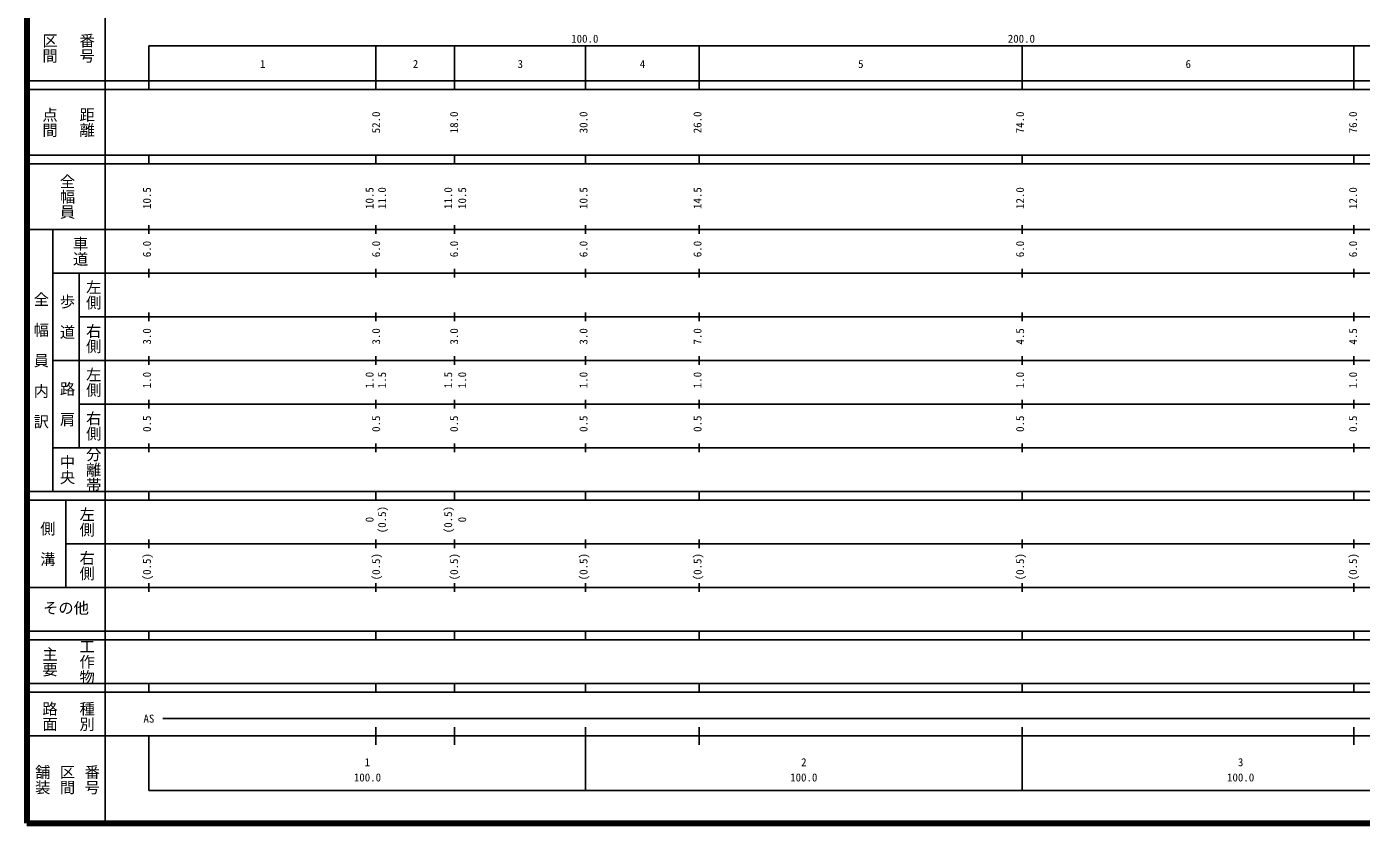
# Model space of a CAD drawing. Units: millimetres, scale not verified. Extents: x 40000 to 680000, y 20000 to 380000.
# Drawn here: x 40000 to 345700, y 20000 to 202409 of the extents above; entities that cross this region are included whole.
import ezdxf
from ezdxf.enums import TextEntityAlignment as Align

# ---------------------------------------------------------------- set-up
doc = ezdxf.new("R2010")
doc.units = ezdxf.units.MM
doc.header["$LTSCALE"] = 1000
doc.layers.add('M-TTL', color=2, linetype='Continuous', lineweight=140)
doc.layers.add('M-TTL-BAND', color=7, linetype='Continuous', lineweight=25)
doc.styles.add('@ＭＳ ゴシック', font='')
doc.styles.add('ＭＳ ゴシック', font='')
doc.styles.get('@ＭＳ ゴシック').set_extended_font_data('@MS Gothic')
doc.styles.get('ＭＳ ゴシック').set_extended_font_data('MS Gothic')

msp = doc.modelspace()

# ---------------------------------------------------------------- linework, layer by layer
at = {"layer": 'M-TTL'}
for p, q in [((40000, 380000), (40000, 20000)), ((40000, 20000), (680000, 20000))]:
    msp.add_line(p, q, dxfattribs=at)
at = {"layer": 'M-TTL-BAND'}
for p, q in [((58000, 370000), (58000, 20000)), ((68000, 198000), (579000, 198000)), ((68000, 198000), (68000, 188000)), ((120000, 198000), (120000, 188000)), ((138000, 198000), (138000, 188000)), ((168000, 188000), (168000, 198000)), ((194000, 188000), (194000, 198000)), ((268000, 188000), (268000, 198000)), ((344000, 188000), (344000, 198000)), ((40000, 190000), (579000, 190000)), ((40000, 188000), (579000, 188000)), ((40000, 173000), (579000, 173000)), ((68000, 171000), (68000, 173000)), ((120000, 171000), (120000, 173000)), ((138000, 171000), (138000, 173000)), ((168000, 171000), (168000, 173000)), ((194000, 171000), (194000, 173000)), ((268000, 171000), (268000, 173000)), ((344000, 171000), (344000, 173000)), ((40000, 171000), (579000, 171000)), ((40000, 156000), (579000, 156000)), ((46000, 96000), (46000, 156000)), ((68000, 155000), (68000, 157000)), ((120000, 155000), (120000, 157000)), ((138000, 155000), (138000, 157000)), ((168000, 155000), (168000, 157000)), ((194000, 155000), (194000, 157000)), ((268000, 155000), (268000, 157000)), ((344000, 155000), (344000, 157000)), ((68000, 145000), (68000, 147000)), ((120000, 145000), (120000, 147000)), ((138000, 145000), (138000, 147000)), ((168000, 145000), (168000, 147000)), ((194000, 145000), (194000, 147000)), ((268000, 145000), (268000, 147000)), ((344000, 145000), (344000, 147000)), ((46000, 146000), (579000, 146000)), ((52000, 146000), (52000, 106000)), ((52000, 136000), (579000, 136000)), ((68000, 135000), (68000, 137000)), ((120000, 135000), (120000, 137000)), ((138000, 135000), (138000, 137000)), ((168000, 135000), (168000, 137000)), ((194000, 135000), (194000, 137000)), ((268000, 135000), (268000, 137000)), ((344000, 135000), (344000, 137000)), ((46000, 126000), (579000, 126000)), ((68000, 125000), (68000, 127000)), ((120000, 125000), (120000, 127000)), ((138000, 125000), (138000, 127000)), ((168000, 125000), (168000, 127000)), ((194000, 125000), (194000, 127000)), ((268000, 125000), (268000, 127000)), ((344000, 125000), (344000, 127000)), ((68000, 115000), (68000, 117000)), ((120000, 115000), (120000, 117000)), ((138000, 115000), (138000, 117000)), ((168000, 115000), (168000, 117000)), ((194000, 115000), (194000, 117000)), ((268000, 115000), (268000, 117000)), ((344000, 115000), (344000, 117000)), ((52000, 116000), (579000, 116000)), ((68000, 105000), (68000, 107000)), ((120000, 105000), (120000, 107000)), ((138000, 105000), (138000, 107000)), ((168000, 105000), (168000, 107000)), ((194000, 105000), (194000, 107000)), ((268000, 105000), (268000, 107000)), ((344000, 105000), (344000, 107000)), ((46000, 106000), (579000, 106000)), ((40000, 96000), (579000, 96000)), ((68000, 94000), (68000, 96000)), ((120000, 94000), (120000, 96000)), ((138000, 94000), (138000, 96000)), ((168000, 94000), (168000, 96000)), ((194000, 94000), (194000, 96000)), ((268000, 94000), (268000, 96000)), ((344000, 94000), (344000, 96000)), ((40000, 94000), (579000, 94000)), ((49000, 94000), (49000, 74000)), ((49000, 84000), (579000, 84000)), ((68000, 83000), (68000, 85000)), ((120000, 83000), (120000, 85000)), ((138000, 83000), (138000, 85000)), ((168000, 83000), (168000, 85000)), ((194000, 83000), (194000, 85000)), ((268000, 83000), (268000, 85000)), ((344000, 83000), (344000, 85000)), ((40000, 74000), (579000, 74000)), ((68000, 73000), (68000, 75000)), ((120000, 73000), (120000, 75000)), ((138000, 73000), (138000, 75000)), ((168000, 73000), (168000, 75000)), ((194000, 73000), (194000, 75000)), ((268000, 73000), (268000, 75000)), ((344000, 73000), (344000, 75000)), ((40000, 64000), (579000, 64000)), ((40000, 62000), (579000, 62000)), ((68000, 62000), (68000, 64000)), ((120000, 62000), (120000, 64000)), ((138000, 62000), (138000, 64000)), ((168000, 62000), (168000, 64000)), ((194000, 62000), (194000, 64000)), ((268000, 62000), (268000, 64000)), ((344000, 62000), (344000, 64000)), ((40000, 52000), (579000, 52000)), ((68000, 50000), (68000, 52000)), ((120000, 50000), (120000, 52000)), ((138000, 50000), (138000, 52000)), ((168000, 50000), (168000, 52000)), ((194000, 50000), (194000, 52000)), ((268000, 50000), (268000, 52000)), ((344000, 50000), (344000, 52000)), ((40000, 50000), (579000, 50000)), ((71211, 44000), (505500, 44000)), ((40000, 40000), (579000, 40000)), ((68000, 40000), (68000, 27500)), ((120000, 38000), (120000, 42000)), ((138000, 38000), (138000, 42000)), ((168000, 27500), (168000, 42000)), ((194000, 38000), (194000, 42000)), ((268000, 27500), (268000, 42000)), ((344000, 38000), (344000, 42000)), ((68000, 27500), (579000, 27500))]:
    msp.add_line(p, q, dxfattribs=at)

# ---------------------------------------------------------------- texts
for s, height, rotation, style, p in [('区間', 2566, 270, '@ＭＳ ゴシック', (43250, 201000)), ('番号', 2566, 270, '@ＭＳ ゴシック', (51750, 201000)), ('点間', 2566, 270, '@ＭＳ ゴシック', (43250, 184000)), ('距離', 2566, 270, '@ＭＳ ゴシック', (51750, 184000)), ('52.0', 1833, 90, 'ＭＳ ゴシック', (121492, 178000)), ('18.0', 1833, 90, 'ＭＳ ゴシック', (139354, 178000)), ('30.0', 1833, 90, 'ＭＳ ゴシック', (169000, 178000)), ('26.0', 1833, 90, 'ＭＳ ゴシック', (195114, 178000)), ('74.0', 1833, 90, 'ＭＳ ゴシック', (269000, 178000)), ('76.0', 1833, 90, 'ＭＳ ゴシック', (345271, 178000)), ('全幅員', 2566, 270, '@ＭＳ ゴシック', (47250, 168750)), ('10.5', 1833, 90, 'ＭＳ ゴシック', (69000, 160674)), ('10.5', 1833, 90, 'ＭＳ ゴシック', (119996, 160674)), ('11.0', 1833, 90, 'ＭＳ ゴシック', (122860, 160674)), ('11.0', 1833, 90, 'ＭＳ ゴシック', (138000, 160674)), ('10.5', 1833, 90, 'ＭＳ ゴシック', (141207, 160674)), ('10.5', 1833, 90, 'ＭＳ ゴシック', (169000, 160674)), ('14.5', 1833, 90, 'ＭＳ ゴシック', (195114, 160674)), ('12.0', 1833, 90, 'ＭＳ ゴシック', (269000, 160674)), ('12.0', 1833, 90, 'ＭＳ ゴシック', (345271, 160674)), ('車道', 2566, 270, '@ＭＳ ゴシック', (50250, 154500)), ('6.0', 1833, 90, 'ＭＳ ゴシック', (69000, 149625)), ('6.0', 1833, 90, 'ＭＳ ゴシック', (121492, 149625)), ('6.0', 1833, 90, 'ＭＳ ゴシック', (139354, 149625)), ('6.0', 1833, 90, 'ＭＳ ゴシック', (169000, 149625)), ('6.0', 1833, 90, 'ＭＳ ゴシック', (195114, 149625)), ('6.0', 1833, 90, 'ＭＳ ゴシック', (269000, 149625)), ('6.0', 1833, 90, 'ＭＳ ゴシック', (345271, 149625)), ('左側', 2566, 270, '@ＭＳ ゴシック', (53250, 144500)), ('全\u3000幅\u3000員\u3000内\u3000訳', 2566, 270, '@ＭＳ ゴシック', (41250, 141750)), ('歩\u3000道', 2566, 270, '@ＭＳ ゴシック', (47250, 141250)), ('右側', 2566, 270, '@ＭＳ ゴシック', (53250, 134500)), ('3.0', 1833, 90, 'ＭＳ ゴシック', (69000, 129625)), ('3.0', 1833, 90, 'ＭＳ ゴシック', (121492, 129625)), ('3.0', 1833, 90, 'ＭＳ ゴシック', (139354, 129625)), ('3.0', 1833, 90, 'ＭＳ ゴシック', (169000, 129625)), ('7.0', 1833, 90, 'ＭＳ ゴシック', (195114, 129625)), ('4.5', 1833, 90, 'ＭＳ ゴシック', (269000, 129625)), ('4.5', 1833, 90, 'ＭＳ ゴシック', (345271, 129625)), ('左側', 2566, 270, '@ＭＳ ゴシック', (53250, 124500)), ('1.0', 1833, 90, 'ＭＳ ゴシック', (69000, 119625)), ('1.0', 1833, 90, 'ＭＳ ゴシック', (119996, 119625)), ('1.5', 1833, 90, 'ＭＳ ゴシック', (122860, 119625)), ('1.5', 1833, 90, 'ＭＳ ゴシック', (138000, 119625)), ('1.0', 1833, 90, 'ＭＳ ゴシック', (141207, 119625)), ('1.0', 1833, 90, 'ＭＳ ゴシック', (169000, 119625)), ('1.0', 1833, 90, 'ＭＳ ゴシック', (195114, 119625)), ('1.0', 1833, 90, 'ＭＳ ゴシック', (269000, 119625)), ('1.0', 1833, 90, 'ＭＳ ゴシック', (345271, 119625)), ('路\u3000肩', 2566, 270, '@ＭＳ ゴシック', (47250, 121250)), ('右側', 2566, 270, '@ＭＳ ゴシック', (53250, 114500)), ('0.5', 1833, 90, 'ＭＳ ゴシック', (69000, 109625)), ('0.5', 1833, 90, 'ＭＳ ゴシック', (121492, 109625)), ('0.5', 1833, 90, 'ＭＳ ゴシック', (139354, 109625)), ('0.5', 1833, 90, 'ＭＳ ゴシック', (169000, 109625)), ('0.5', 1833, 90, 'ＭＳ ゴシック', (195114, 109625)), ('0.5', 1833, 90, 'ＭＳ ゴシック', (269000, 109625)), ('0.5', 1833, 90, 'ＭＳ ゴシック', (345271, 109625)), ('中央', 2566, 270, '@ＭＳ ゴシック', (47250, 104500)), ('分離帯', 2566, 270, '@ＭＳ ゴシック', (53250, 106250)), ('左側', 2566, 270, '@ＭＳ ゴシック', (51750, 92500)), ('(0.5)', 1833, 90, 'ＭＳ ゴシック', (122860, 86421)), ('(0.5)', 1833, 90, 'ＭＳ ゴシック', (137996, 86421)), ('側\u3000溝', 2566, 270, '@ＭＳ ゴシック', (42750, 89250)), ('  0', 1833, 90, 'ＭＳ ゴシック', (119996, 86421)), ('  0', 1833, 90, 'ＭＳ ゴシック', (141207, 86421)), ('右側', 2566, 270, '@ＭＳ ゴシック', (51750, 82500)), ('(0.5)', 1833, 90, 'ＭＳ ゴシック', (69000, 75639)), ('(0.5)', 1833, 90, 'ＭＳ ゴシック', (121492, 75639)), ('(0.5)', 1833, 90, 'ＭＳ ゴシック', (139354, 75639)), ('(0.5)', 1833, 90, 'ＭＳ ゴシック', (169000, 75639)), ('(0.5)', 1833, 90, 'ＭＳ ゴシック', (195114, 75639)), ('(0.5)', 1833, 90, 'ＭＳ ゴシック', (269000, 75639)), ('(0.5)', 1833, 90, 'ＭＳ ゴシック', (345271, 75639)), ('工作物', 2566, 270, '@ＭＳ ゴシック', (51750, 62250)), ('主要', 2566, 270, '@ＭＳ ゴシック', (43250, 60500)), ('路面', 2566, 270, '@ＭＳ ゴシック', (43250, 48000)), ('種別', 2566, 270, '@ＭＳ ゴシック', (51750, 48000)), ('舗装', 2566, 270, '@ＭＳ ゴシック', (41583, 33500)), ('区間', 2566, 270, '@ＭＳ ゴシック', (47250, 33500)), ('番号', 2566, 270, '@ＭＳ ゴシック', (52917, 33500))]:
    msp.add_text(s, height=height, rotation=rotation, dxfattribs=dict(at, style=style)).set_placement(p, align=Align.BOTTOM_LEFT)
at = {"layer": 'M-TTL-BAND', "style": 'ＭＳ ゴシック'}
for s, height, p in [('100.0', 1833, (164719, 198195)), ('200.0', 1833, (264719, 198195)), ('1', 1833, (93438, 192405)), ('2', 1833, (128438, 192405)), ('3', 1833, (152438, 192405)), ('4', 1833, (180438, 192405)), ('5', 1833, (230438, 192405)), ('6', 1833, (305438, 192405)), ('その他', 2566, (43750, 67250)), ('AS', 1833, (66750, 42500)), ('1', 1833, (117438, 32523)), ('2', 1833, (217375, 32523)), ('3', 1833, (317438, 32523)), ('100.0', 1833, (114938, 29033)), ('100.0', 1833, (214875, 29033)), ('100.0', 1833, (314938, 29033))]:
    msp.add_text(s, height=height, dxfattribs=at).set_placement(p, align=Align.BOTTOM_LEFT)

doc.saveas('drawing.dxf')
